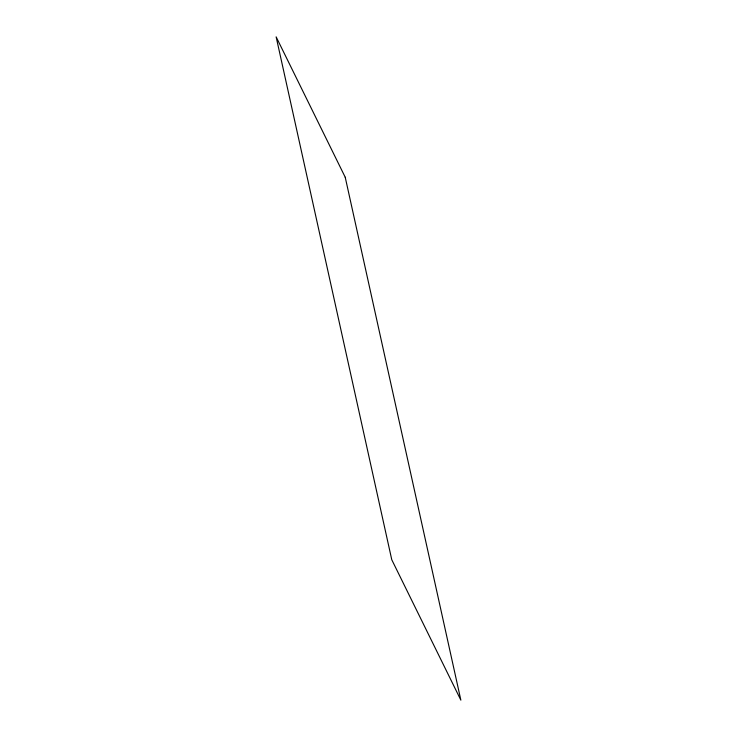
<?xml version="1.0" encoding="UTF-8"?>
<svg xmlns="http://www.w3.org/2000/svg" width="737" height="737" viewBox="0 0 737 737"><rect width="100%" height="100%" fill="white"/><g stroke="black" fill="none" stroke-linecap="round" stroke-linejoin="round"><path stroke-width="1.11" d="M345.229 177.258L276.135 36.85L391.771 559.742L460.865 700.15L345.229 177.258"/></g></svg>
